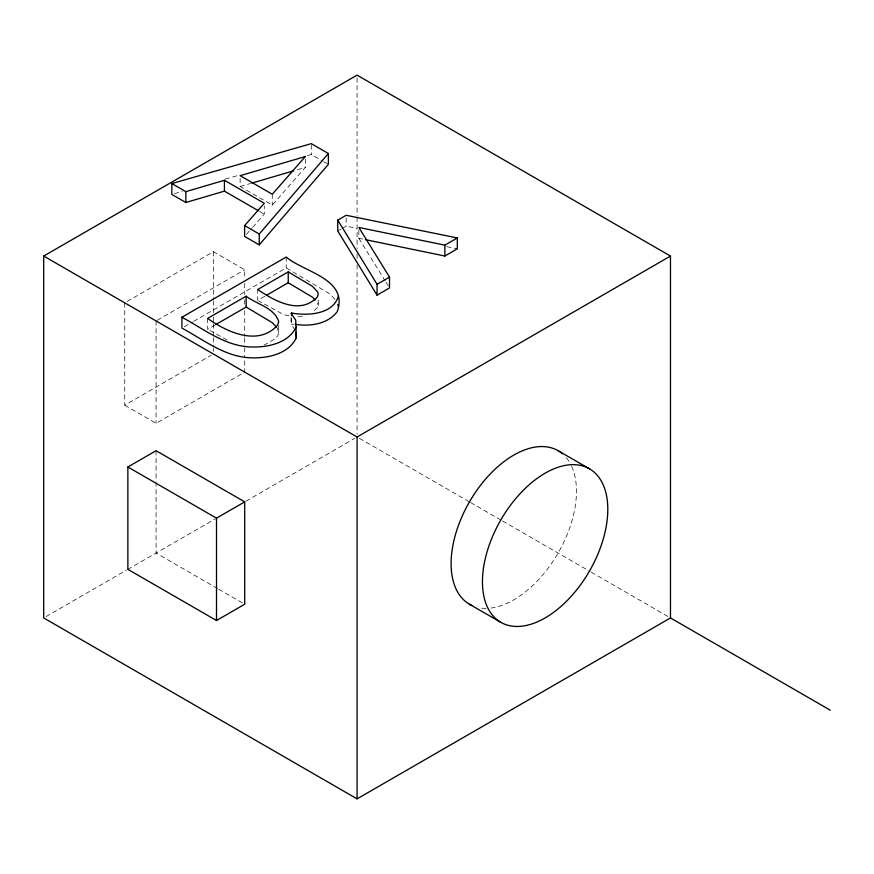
<?xml version="1.0" encoding="UTF-8"?>
<svg xmlns="http://www.w3.org/2000/svg" width="874" height="874" viewBox="0 0 874 874"><rect width="100%" height="100%" fill="white"/><g stroke="black" fill="none" stroke-linecap="round" stroke-linejoin="round"><path stroke-width="0.66" stroke-dasharray="4.37 3.28" d="M278.697 325.609L278.697 332.393L277.703 335.889L274.633 339.123L264.21 345.099M318.256 299.979L318.256 305.408L317.415 307.79L312.127 312.302M240.121 178.394L240.121 186.533L272.273 205.095L305.332 167.404L305.332 156.544M246.392 234.407L251.767 228.333M252.662 227.316L264.287 214.152L264.287 206.013M127.101 301.486L213.376 251.679L244.709 269.771L244.709 277.954M157.254 320.266L244.709 269.771M337.757 230.987L340.904 229.163M341.963 228.562L346.159 226.137L356.745 228.289M184.272 326.756L192.466 322.014M193.646 321.348L286.213 267.892L329.848 293.937L335.572 299.957M207.63 318.42L207.63 329.279L215.802 324.56M264.756 296.297L257.71 300.372L257.71 289.512M124.731 302.852L124.731 405.208L211.005 355.39M295.084 330.077L291.053 324.221L294.123 324.221M124.731 405.208L156.075 423.3L244.709 372.127L244.709 358.471M46.06 616.574L126.479 570.143M127.659 569.455L215.179 518.938M245.922 501.184L354.724 438.366M240.121 186.533L250.554 183.474M297.51 169.698L305.332 167.404M174.439 193.667L182.262 191.428M225.263 179.126L239.607 175.018M307.375 155.627L311.286 154.501L322.681 161.078M297.914 316.901L302.677 316.224M446.734 246.654L457.321 248.817M358.843 230.168L358.843 238.307L364.13 239.4M288.955 315.809L283.733 314.618L258.835 301.017M227.087 339.997L207.63 329.279M323.817 161.745L328.373 164.367M259.6 211.442L264.287 214.152M359.454 438.366L469.436 501.862M470.616 502.55L501.359 520.303M502.55 520.98L590.059 571.509M591.239 572.186L668.107 616.574M217.528 588.541L156.075 553.056L156.075 482.087M218.708 589.218L244.709 604.229M358.843 238.307L385.237 281.035M385.947 282.193L389.52 287.961M277.397 328.231L278.697 332.393M317.732 302.917L318.256 305.408M357.084 77.862L357.084 215.78M357.084 217.145L357.084 248.555M357.084 254.017L357.084 259.48M357.084 264.942L357.084 434.269M346.159 217.987L346.159 226.137M311.286 145.008L311.286 154.501M291.61 318.475L291.61 323.904M291.053 317.437L291.053 324.221M286.213 257.043L286.213 267.892M272.273 194.236L272.273 205.095M244.709 283.416L244.709 294.33M244.709 299.793L244.709 305.255M244.709 310.707L244.709 336.643M244.709 338.009L244.709 346.191M244.709 347.557L244.709 357.105M213.376 251.679L213.376 299.443M213.376 300.809L213.376 315.82M213.376 317.186L213.376 322.637M213.376 324.003L213.376 336.293M213.376 337.648L213.376 347.207M213.376 348.573L213.376 351.304M156.075 320.944L156.075 423.3M156.075 450.7L156.075 480.722M566.352 457.714A88.635 51.173 -60 0 1 571.148 465.187M571.683 466.334A88.635 51.173 -60 0 1 558.584 552.215A88.635 51.173 -60 0 1 491.068 608.031M486.042 608.38A88.635 51.173 -60 0 1 479.662 607.878"/><path stroke-width="1.31" d="M338.446 296.057C333.07 314.585 307.604 315.94 291.61 313.045L291.053 313.373L295.751 320.201L296.264 337.877C288.234 354.374 267.105 358.526 250.281 357.794C224.552 356.745 203.653 339.767 181.923 328.111L181.923 317.251L286.213 257.043C303.813 272.142 348.518 278.773 337.386 311.384C328.056 324.167 310.073 326.614 295.379 324.374M296.264 327.018C288.234 343.526 267.105 347.666 250.281 346.934C224.552 345.886 203.653 328.908 181.923 317.251M171.828 183.562L185.845 191.646L224.432 180.284L264.287 203.292L244.611 225.579L244.611 236.428L259.239 244.884L259.239 234.024L328.373 153.518L311.286 143.653L171.828 183.562L171.828 194.421L185.845 202.506L224.432 191.144L258.431 210.765M259.239 244.884L328.373 164.367L328.373 153.518M43.7 256.06L357.084 75.131L670.478 256.06L670.478 617.94L357.084 798.869L43.7 617.94L43.7 256.06L357.084 437L670.478 256.06M457.321 237.957L444.855 245.157L358.843 227.448L389.52 277.102L389.52 287.961L377.055 295.161L337.757 230.987L337.757 220.128L346.159 215.277L457.321 237.957L457.321 248.817L444.855 256.016L365.452 239.662M246.151 296.188L207.63 318.42C226.923 332.153 258.398 346.749 277.703 325.041L278.697 321.534C274.294 307.55 256.639 304.36 246.151 296.188L246.151 307.036L215.802 324.56M288.245 271.88L257.71 289.512C274.48 300.831 299.99 315.547 317.415 296.931L318.256 294.549L317.732 292.058L312.553 286.399L288.245 271.88L288.245 282.739L267.105 294.942M377.055 295.161L377.055 284.301L389.52 277.102M127.866 466.989L156.075 450.7L244.709 501.873L244.709 604.229L216.512 620.518L127.866 569.335L127.866 466.989L216.512 518.162L244.709 501.873M251.865 183.092L293.598 170.845M244.611 225.579L259.239 234.024M288.245 282.739L312.553 297.258L315.143 300.088M558.104 450.7L589.437 468.792A88.635 51.173 -60 0 1 561.337 606.097A88.635 51.173 -60 0 1 484.578 561.785A88.635 51.173 -60 0 1 589.437 468.792M246.151 307.036L272.459 322.79L276.566 327.324M670.478 617.94L830.3 710.212M469.458 604.229L500.802 622.321M337.757 220.128L377.055 284.301M337.757 304.513L338.446 306.916M295.838 332.196L296.264 337.877M444.855 245.157L444.855 256.016M357.084 437L357.084 798.869M291.61 313.045L291.61 315.765M224.432 180.284L224.432 191.144M216.512 518.162L216.512 620.518M185.845 191.646L185.845 202.506M471.829 605.453A88.635 51.173 -60 0 1 470.638 499.873A88.635 51.173 -60 0 1 562.485 453.792M305.332 156.544L272.273 194.236L240.121 175.674L305.332 156.544"/></g></svg>
